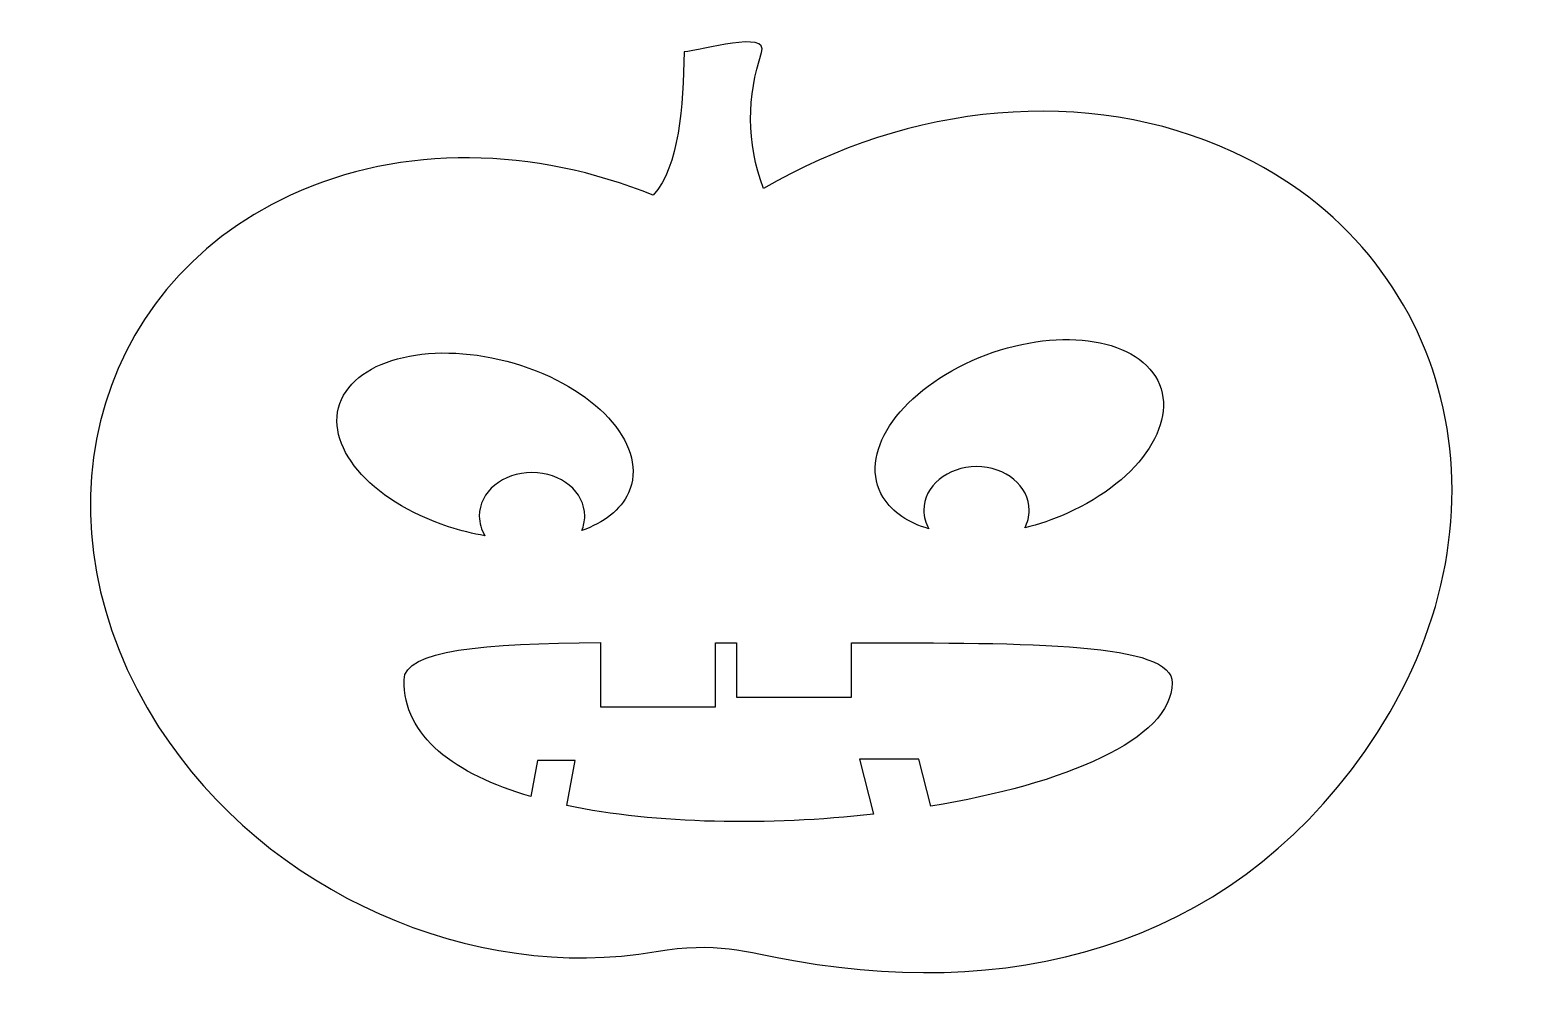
# Model space of a CAD drawing. Header units: inches. Extents: x -32.08 to -22.87, y 9.11 to 15.13.
import ezdxf

# ---------------------------------------------------------------- set-up
doc = ezdxf.new("R2010")
doc.units = ezdxf.units.IN
doc.header["$MEASUREMENT"] = 0
doc.layers.add('Layer 1', color=7, linetype='Continuous')

msp = doc.modelspace()

# ---------------------------------------------------------------- linework, layer by layer
at = {"layer": 'Layer 1', "color": 30}
for points, knots in [([(-30.4697, 14.1071), (-29.7752, 14.4284), (-28.9535, 14.4047), (-28.2236, 14.1071), (-28.2236, 14.1071), (-28.0604, 14.2889), (-28.0389, 14.6574), (-28.0324, 14.9949), (-28.0324, 14.9949), (-27.9215, 15.0042), (-27.5053, 15.1327), (-27.5517, 14.9912), (-27.5517, 14.9912), (-27.6404, 14.7209), (-27.6493, 14.4398), (-27.5393, 14.1481), (-27.5393, 14.1481), (-26.6436, 14.6747), (-25.5368, 14.7944), (-24.629, 14.3744), (-24.629, 14.3744), (-23.2653, 13.7436), (-22.8663, 12.1337), (-23.7379, 10.7793), (-23.7379, 10.7793), (-24.5686, 9.4884), (-25.9132, 9.1131), (-27.3411, 9.3633), (-27.3411, 9.3633), (-27.6628, 9.4197), (-27.831, 9.4848), (-28.2056, 9.4207), (-28.2056, 9.4207), (-29.3376, 9.2269), (-30.6156, 9.7726), (-31.2859, 10.8142), (-31.2859, 10.8142), (-32.0841, 12.0547), (-31.7187, 13.5293), (-30.4697, 14.1071)], [0, 0, 0, 0, 0.1, 0.1, 0.1, 0.1, 0.2, 0.2, 0.2, 0.2, 0.3, 0.3, 0.3, 0.3, 0.4, 0.4, 0.4, 0.4, 0.5, 0.5, 0.5, 0.5, 0.6, 0.6, 0.6, 0.6, 0.7, 0.7, 0.7, 0.7, 0.8, 0.8, 0.8, 0.8, 0.9, 0.9, 0.9, 0.9, 1, 1, 1, 1]), ([(-26.2209, 12.4258), (-26.0406, 12.4258), (-25.8944, 12.3049), (-25.8944, 12.1559), (-25.8944, 12.1559), (-25.8944, 12.1168), (-25.9045, 12.0797), (-25.9225, 12.0462), (-25.9225, 12.0462), (-25.8361, 12.0675), (-25.7486, 12.0972), (-25.6627, 12.1354), (-25.6627, 12.1354), (-25.1973, 12.3425), (-24.9512, 12.7225), (-25.113, 12.984), (-25.113, 12.984), (-25.2749, 13.2455), (-25.7836, 13.2897), (-26.2489, 13.0826), (-26.2489, 13.0826), (-26.7143, 12.8756), (-26.9604, 12.4956), (-26.7986, 12.2341), (-26.7986, 12.2341), (-26.7416, 12.1421), (-26.6418, 12.077), (-26.516, 12.0403), (-26.516, 12.0403), (-26.5361, 12.0753), (-26.5474, 12.1145), (-26.5474, 12.1559), (-26.5474, 12.1559), (-26.5474, 12.3049), (-26.4012, 12.4258), (-26.2209, 12.4258)], [0, 0, 0, 0, 0.111111, 0.111111, 0.111111, 0.111111, 0.222222, 0.222222, 0.222222, 0.222222, 0.333333, 0.333333, 0.333333, 0.333333, 0.444444, 0.444444, 0.444444, 0.444444, 0.555556, 0.555556, 0.555556, 0.555556, 0.666667, 0.666667, 0.666667, 0.666667, 0.777778, 0.777778, 0.777778, 0.777778, 0.888889, 0.888889, 0.888889, 0.888889, 1, 1, 1, 1]), ([(-28.9739, 12.3894), (-28.7936, 12.3894), (-28.6474, 12.2686), (-28.6474, 12.1196), (-28.6474, 12.1196), (-28.6474, 12.088), (-28.654, 12.0577), (-28.666, 12.0296), (-28.666, 12.0296), (-28.5285, 12.0777), (-28.4246, 12.157), (-28.3764, 12.2633), (-28.3764, 12.2633), (-28.2515, 12.539), (-28.548, 12.8922), (-29.0386, 13.052), (-29.0386, 13.052), (-29.5292, 13.2118), (-30.0283, 13.1179), (-30.1533, 12.8422), (-30.1533, 12.8422), (-30.2782, 12.5665), (-29.9817, 12.2133), (-29.4911, 12.0535), (-29.4911, 12.0535), (-29.4155, 12.0288), (-29.3397, 12.0103), (-29.265, 11.9974), (-29.265, 11.9974), (-29.2876, 12.0341), (-29.3003, 12.0756), (-29.3003, 12.1196), (-29.3003, 12.1196), (-29.3003, 12.2686), (-29.1541, 12.3894), (-28.9739, 12.3894)], [0, 0, 0, 0, 0.111111, 0.111111, 0.111111, 0.111111, 0.222222, 0.222222, 0.222222, 0.222222, 0.333333, 0.333333, 0.333333, 0.333333, 0.444444, 0.444444, 0.444444, 0.444444, 0.555556, 0.555556, 0.555556, 0.555556, 0.666667, 0.666667, 0.666667, 0.666667, 0.777778, 0.777778, 0.777778, 0.777778, 0.888889, 0.888889, 0.888889, 0.888889, 1, 1, 1, 1]), ([(-28.94, 10.604), (-28.94, 10.604), (-28.7056, 10.604), (-28.7056, 10.604), (-28.7056, 10.604), (-28.7056, 10.604), (-28.7577, 10.3259), (-28.7577, 10.3259), (-28.7577, 10.3259), (-28.2062, 10.2092), (-27.5056, 10.1997), (-26.8598, 10.272), (-26.8598, 10.272), (-26.8598, 10.272), (-26.9465, 10.6124), (-26.9465, 10.6124), (-26.9465, 10.6124), (-26.9465, 10.6124), (-26.5781, 10.6124), (-26.5781, 10.6124), (-26.5781, 10.6124), (-26.5781, 10.6124), (-26.5039, 10.3211), (-26.5039, 10.3211), (-26.5039, 10.3211), (-25.675, 10.458), (-25.013, 10.7331), (-25.0092, 11.0853), (-25.0092, 11.0853), (-25.0066, 11.3344), (-25.8652, 11.3353), (-26.9956, 11.3331), (-26.9956, 11.3331), (-26.9956, 11.3331), (-26.9956, 10.9965), (-26.9956, 10.9965), (-26.9956, 10.9965), (-26.9956, 10.9965), (-27.7071, 10.9965), (-27.7071, 10.9965), (-27.7071, 10.9965), (-27.7071, 10.9965), (-27.7071, 11.3334), (-27.7071, 11.3334), (-27.7071, 11.3334), (-27.7071, 11.3334), (-27.8382, 11.334), (-27.8382, 11.334), (-27.8382, 11.334), (-27.8382, 11.334), (-27.8382, 10.9381), (-27.8382, 10.9381), (-27.8382, 10.9381), (-27.8382, 10.9381), (-28.5497, 10.9381), (-28.5497, 10.9381), (-28.5497, 10.9381), (-28.5497, 10.9381), (-28.5497, 11.335), (-28.5497, 11.335), (-28.5497, 11.335), (-29.2744, 11.3296), (-29.7649, 11.291), (-29.7665, 11.104), (-29.7665, 11.104), (-29.7697, 10.7531), (-29.453, 10.5193), (-28.9817, 10.3818), (-28.9817, 10.3818), (-28.9817, 10.3818), (-28.94, 10.604), (-28.94, 10.604)], [0, 0, 0, 0, 0.055556, 0.055556, 0.055556, 0.055556, 0.111111, 0.111111, 0.111111, 0.111111, 0.166667, 0.166667, 0.166667, 0.166667, 0.222222, 0.222222, 0.222222, 0.222222, 0.277778, 0.277778, 0.277778, 0.277778, 0.333333, 0.333333, 0.333333, 0.333333, 0.388889, 0.388889, 0.388889, 0.388889, 0.444444, 0.444444, 0.444444, 0.444444, 0.5, 0.5, 0.5, 0.5, 0.555556, 0.555556, 0.555556, 0.555556, 0.611111, 0.611111, 0.611111, 0.611111, 0.666667, 0.666667, 0.666667, 0.666667, 0.722222, 0.722222, 0.722222, 0.722222, 0.777778, 0.777778, 0.777778, 0.777778, 0.833333, 0.833333, 0.833333, 0.833333, 0.888889, 0.888889, 0.888889, 0.888889, 0.944444, 0.944444, 0.944444, 0.944444, 1, 1, 1, 1])]:
    msp.add_open_spline(points, degree=3, knots=knots, dxfattribs=at)

doc.saveas('drawing.dxf')
